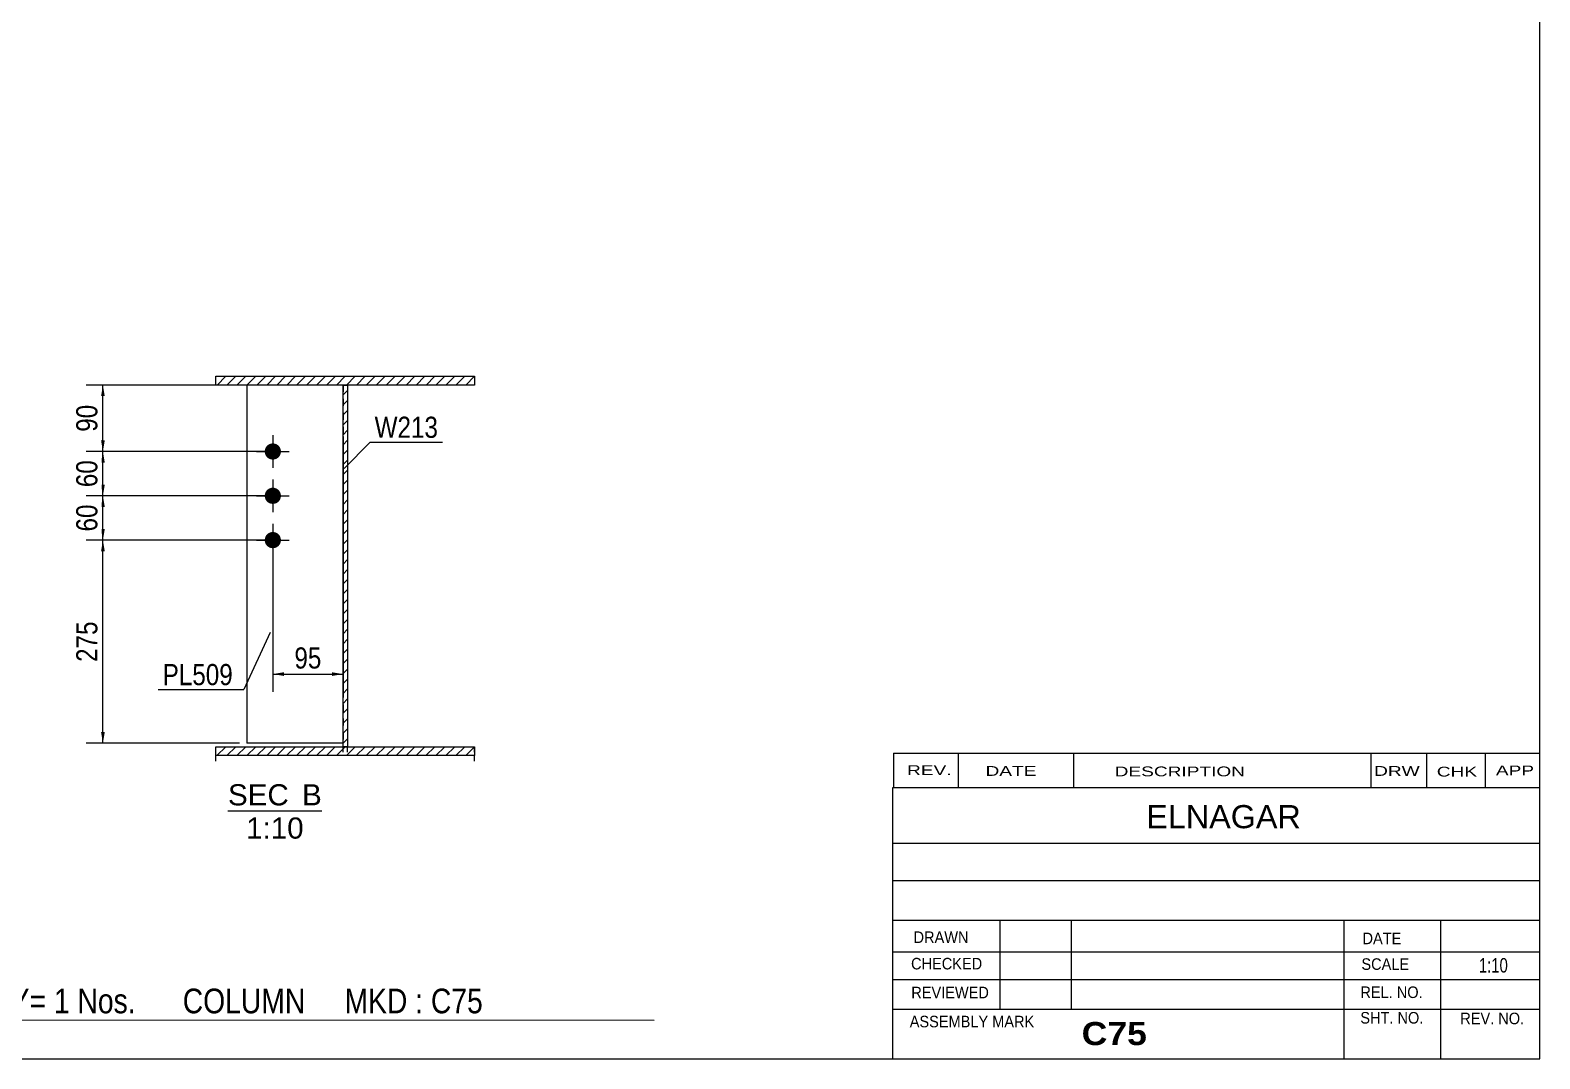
# Model space of a CAD drawing. Header units: millimetres. Extents: x -318 to 94, y -164 to 123.
# Drawn here: x -110.3 to 94, y -164 to -24.8 of the extents above; entities that cross this region are included whole.
import ezdxf

# ---------------------------------------------------------------- set-up
doc = ezdxf.new("R2010")
doc.units = ezdxf.units.MM
doc.linetypes.add('DXK_LINE_DOT1', pattern=[1.8814, 0.9407, -0.9407])
doc.styles.add('Arial', font='ARIAL.TTF', dxfattribs={"height": 0.2})
doc.styles.add('Arial Bold', font='ARIALBD.TTF', dxfattribs={"height": 0.2})
doc.styles.add('Arial Narrow', font='ARIALN.TTF', dxfattribs={"height": 0.2})

# ---------------------------------------------------------------- blocks, each defined once
blk = doc.blocks.new('Unknown-623327975-1210')
at = {"color": 5, "linetype": 'Continuous'}
for p, q in [((94.02, -164.04), (94.02, 122.96)), ((-315.98, -164.04), (94.02, -164.04))]:
    blk.add_line(p, q, dxfattribs=at)
blk = doc.blocks.new('Unknown-623327975-13 - 2308')
at = {"color": 1, "linetype": 'Continuous'}
blk.add_line((-83.55, -130.48), (-70.86, -130.48), dxfattribs=at)
at = {"color": 0, "linetype": 'Continuous'}
for points in [[(-75.33, -129.73), (-75.33, -126.73), (-83.55, -126.73), (-83.55, -129.73)], [(-70.86, -129.73), (-70.86, -126.73), (-73.53, -126.73), (-73.53, -129.73)], [(-73.32, -134.23), (-73.32, -131.23), (-81.1, -131.23), (-81.1, -134.23)]]:
    blk.add_wipeout(points, dxfattribs=at)
at = {"color": 136, "linetype": 'Continuous', "style": 'Arial'}
for s, height, p in [('SEC', 2.865, (-83.55, -129.73)), ('B', 2.87, (-73.53, -129.73)), ('1:10', 2.865, (-81.1, -134.23))]:
    blk.add_text(s, height=height, dxfattribs=at).set_placement(p)
blk = doc.blocks.new('Part-623327975-2316 - 2308')
at = {"linetype": 'Continuous'}
h = blk.add_hatch(dxfattribs=at)
h.set_pattern_fill('', scale=0.3, style=0, pattern_type=0)
h.set_pattern_definition([(45, (-85.1812, -71.6088), (-0.67352, 0.67352), [])])
h.paths.add_polyline_path([(-50.18, -71.61), (-85.18, -71.61), (-85.18, -72.81), (-50.18, -72.81)])
at = {"color": 2, "linetype": 'Continuous'}
for p, q in [((-85.18, -71.61), (-50.18, -71.61)), ((-85.18, -72.81), (-85.18, -71.61)), ((-50.18, -72.81), (-85.18, -72.81)), ((-50.18, -71.61), (-50.18, -72.81))]:
    blk.add_line(p, q, dxfattribs=at)
blk = doc.blocks.new('Bolt-623327975-2359 - 2308')
at = {"linetype": 'Continuous'}
for points in [[(-77.48, -80.71, -1), (-77.48, -82.91, -1)], [(-77.48, -86.71, -1), (-77.48, -88.91, -1)], [(-77.48, -92.71, -1), (-77.48, -94.91, -1)]]:
    blk.add_hatch(color=3, dxfattribs=at).paths.add_polyline_path(points)
at = {"color": 3, "linetype": 'Continuous'}
for p, q in [((-77.48, -79.61), (-77.48, -84.01)), ((-79.68, -81.81), (-75.28, -81.81)), ((-77.48, -85.61), (-77.48, -90.01)), ((-79.68, -87.81), (-75.28, -87.81)), ((-77.48, -91.61), (-77.48, -96.01)), ((-79.68, -93.81), (-75.28, -93.81))]:
    blk.add_line(p, q, dxfattribs=at)
blk = doc.blocks.new('Part-623327975-2319 - 2308')
at = {"linetype": 'Continuous'}
h = blk.add_hatch(dxfattribs=at)
h.set_pattern_fill('', scale=0.3, style=0, pattern_type=0)
h.set_pattern_definition([(45, (-85.1812, -121.7862), (-0.67352, 0.67352), [])])
h.paths.add_polyline_path([(-50.18, -121.79), (-85.18, -121.79), (-85.18, -122.99), (-50.18, -122.99)])
at = {"color": 7, "linetype": 'DXK_LINE_DOT1'}
for p, q in [((-85.18, -122.53), (-85.18, -121.79)), ((-50.18, -122.53), (-50.18, -121.79))]:
    blk.add_line(p, q, dxfattribs=at)
at = {"color": 2, "linetype": 'Continuous'}
for p, q in [((-85.18, -121.79), (-50.18, -121.79)), ((-85.18, -122.99), (-85.18, -121.79)), ((-50.18, -121.79), (-50.18, -122.99)), ((-85.18, -123.73), (-85.18, -122.99)), ((-50.18, -122.99), (-85.18, -122.99)), ((-50.18, -123.73), (-50.18, -122.99))]:
    blk.add_line(p, q, dxfattribs=at)
blk = doc.blocks.new('Part-623327975-2344 - 2308')
at = {"color": 2, "linetype": 'Continuous'}
for p in [(-80.98, -72.81), (-67.98, -121.31)]:
    blk.add_line(p, (-80.98, -121.31), dxfattribs=at)
at = {"color": 7, "linetype": 'DXK_LINE_DOT1'}
for q in [(-80.98, -72.81), (-67.98, -121.31)]:
    blk.add_line((-67.98, -72.81), q, dxfattribs=at)
blk = doc.blocks.new('Part-623327975-2357 - 2308')
at = {"linetype": 'Continuous'}
h = blk.add_hatch(dxfattribs=at)
h.set_pattern_fill('', scale=0.3, style=0, pattern_type=0)
h.set_pattern_definition([(45, (-67.9812, -72.8088), (-0.67352, 0.67352), [])])
h.paths.add_polyline_path([(-67.38, -72.81), (-67.98, -72.81), (-67.98, -121.79), (-67.38, -121.79)])
at = {"color": 2, "linetype": 'Continuous'}
for p, q in [((-67.98, -72.81), (-67.38, -72.81)), ((-67.98, -121.79), (-67.98, -72.81)), ((-67.38, -72.81), (-67.38, -121.79)), ((-67.38, -121.79), (-67.98, -121.79))]:
    blk.add_line(p, q, dxfattribs=at)
at = {"color": 7, "linetype": 'DXK_LINE_DOT1'}
for p, q in [((-67.98, -122.53), (-67.98, -121.79)), ((-67.38, -122.53), (-67.38, -121.79))]:
    blk.add_line(p, q, dxfattribs=at)
blk = doc.blocks.new('StraightDimension-623327975-2380 - 2308')
at = {"linetype": 'Continuous'}
for points in [[(-100.73, -95.31), (-100.48, -93.81), (-100.23, -95.31)], [(-100.23, -119.81), (-100.48, -121.31), (-100.73, -119.81)]]:
    blk.add_hatch(color=7, dxfattribs=at).paths.add_polyline_path(points)
at = {"color": 7, "linetype": 'Continuous'}
for p, q in [((-78.48, -93.81), (-102.73, -93.81)), ((-100.48, -121.31), (-100.48, -93.81)), ((-81.98, -121.31), (-102.73, -121.31))]:
    blk.add_line(p, q, dxfattribs=at)
at = {"color": 0}
blk.add_wipeout([(-100.63, -104.22), (-104.83, -104.22), (-104.83, -110.9), (-100.63, -110.9)], dxfattribs=at)
at = {"color": 3, "style": 'Arial Narrow'}
blk.add_text('275', height=2.863, rotation=90.0002, dxfattribs=at).set_placement((-101.23, -110.3))
blk = doc.blocks.new('StraightDimension-623327975-2374 - 2308')
at = {"linetype": 'Continuous'}
for points in [[(-100.73, -74.31), (-100.48, -72.81), (-100.23, -74.31)], [(-100.23, -80.31), (-100.48, -81.81), (-100.73, -80.31)]]:
    blk.add_hatch(color=7, dxfattribs=at).paths.add_polyline_path(points)
at = {"color": 7, "linetype": 'Continuous'}
for p, q in [((-68.98, -72.81), (-102.73, -72.81)), ((-100.48, -81.81), (-100.48, -72.81)), ((-78.48, -81.81), (-102.73, -81.81))]:
    blk.add_line(p, q, dxfattribs=at)
at = {"color": 0}
blk.add_wipeout([(-100.63, -74.88), (-104.83, -74.88), (-104.83, -79.74), (-100.63, -79.74)], dxfattribs=at)
at = {"color": 3, "style": 'Arial Narrow'}
blk.add_text('90', height=2.863, rotation=90.0002, dxfattribs=at).set_placement((-101.23, -79.14))
blk = doc.blocks.new('StraightDimension-623327975-2389 - 2308')
at = {"linetype": 'Continuous'}
for points in [[(-75.98, -112.2), (-77.48, -111.95), (-75.98, -111.7)], [(-69.48, -111.7), (-67.98, -111.95), (-69.48, -112.2)]]:
    blk.add_hatch(color=7, dxfattribs=at).paths.add_polyline_path(points)
at = {"color": 7, "linetype": 'Continuous'}
for p, q in [((-67.98, -79.79), (-67.98, -114.35)), ((-77.48, -94.81), (-77.48, -114.35)), ((-77.48, -111.95), (-67.98, -111.95))]:
    blk.add_line(p, q, dxfattribs=at)
at = {"color": 0}
blk.add_wipeout([(-70.3, -111.8), (-70.3, -107.6), (-75.16, -107.6), (-75.16, -111.8)], dxfattribs=at)
at = {"color": 3, "style": 'Arial Narrow'}
blk.add_text('95', height=2.863, dxfattribs=at).set_placement((-74.56, -111.2))
blk = doc.blocks.new('StraightDimension-623327975-3367 - 2308')
at = {"linetype": 'Continuous'}
for points in [[(-100.73, -89.31), (-100.48, -87.81), (-100.23, -89.31)], [(-100.23, -92.31), (-100.48, -93.81), (-100.73, -92.31)]]:
    blk.add_hatch(color=7, dxfattribs=at).paths.add_polyline_path(points)
at = {"color": 7, "linetype": 'Continuous'}
for p, q in [((-78.48, -87.81), (-102.73, -87.81)), ((-100.48, -93.81), (-100.48, -87.81)), ((-78.48, -93.81), (-102.73, -93.81))]:
    blk.add_line(p, q, dxfattribs=at)
at = {"color": 0}
blk.add_wipeout([(-100.63, -88.38), (-104.83, -88.38), (-104.83, -93.24), (-100.63, -93.24)], dxfattribs=at)
at = {"color": 3, "style": 'Arial Narrow'}
blk.add_text('60', height=2.863, rotation=90.0002, dxfattribs=at).set_placement((-101.23, -92.64))
blk = doc.blocks.new('StraightDimension-623327975-3369 - 2308')
at = {"linetype": 'Continuous'}
for points in [[(-100.73, -83.31), (-100.48, -81.81), (-100.23, -83.31)], [(-100.23, -86.31), (-100.48, -87.81), (-100.73, -86.31)]]:
    blk.add_hatch(color=7, dxfattribs=at).paths.add_polyline_path(points)
at = {"color": 7, "linetype": 'Continuous'}
for p, q in [((-78.48, -81.81), (-102.73, -81.81)), ((-100.48, -87.81), (-100.48, -81.81)), ((-78.48, -87.81), (-102.73, -87.81))]:
    blk.add_line(p, q, dxfattribs=at)
at = {"color": 0}
blk.add_wipeout([(-100.63, -82.38), (-104.83, -82.38), (-104.83, -87.24), (-100.63, -87.24)], dxfattribs=at)
at = {"color": 3, "style": 'Arial Narrow'}
blk.add_text('60', height=2.863, rotation=90.0002, dxfattribs=at).set_placement((-101.23, -86.64))
blk = doc.blocks.new('CBS_NAME_BLOG-623327975-4262')
at = {"color": 7, "linetype": 'Continuous'}
for p, q in [((6.42, -127.29), (93.94, -127.29)), ((6.42, -164), (6.42, -127.29)), ((6.42, -134.83), (93.94, -134.83)), ((6.5, -139.88), (94.01, -139.88)), ((6.42, -145.26), (93.94, -145.26)), ((20.95, -157.36), (20.95, -145.26)), ((30.63, -157.34), (30.63, -145.27)), ((67.55, -164), (67.55, -145.27)), ((80.6, -164), (80.6, -145.26)), ((6.43, -149.55), (94.01, -149.54)), ((6.42, -153.3), (93.94, -153.3)), ((6.42, -157.34), (93.94, -157.34)), ((6.42, -164.04), (94.01, -164.04))]:
    blk.add_line(p, q, dxfattribs=at)
at = {"color": 3, "linetype": 'Continuous', "style": 'Arial'}
blk.add_text('ELNAGAR', height=3.133, dxfattribs=at).set_placement((40.75, -132.82))
at = {"color": 3, "linetype": 'Continuous'}
for s, height, style, width, p in [('DRAWN', 1.566, 'Arial', 0.9, (9.25, -148.36)), ('DATE', 1.566, 'Arial', 0.9, (70.02, -148.52)), ('CHECKED', 1.566, 'Arial', 0.9, (8.91, -151.94)), ('SCALE', 1.566, 'Arial', 0.9, (69.87, -152)), ('1:10', 1.957, 'Arial Narrow', 0.9, (85.76, -152.36)), ('REVIEWED', 1.566, 'Arial', 0.9, (8.94, -155.85)), ('REL. NO.', 1.566, 'Arial', 0.9, (69.73, -155.81)), ('ASSEMBLY MARK', 1.5663, 'Arial', 0.9, (8.73, -159.78)), ('C75', 3.131, 'Arial Bold', 1.1, (32, -162.19)), ('SHT. NO.', 1.566, 'Arial', 0.9, (69.72, -159.27)), ('REV. NO.', 1.566, 'Arial', 0.9, (83.25, -159.36))]:
    blk.add_text(s, height=height, dxfattribs=dict(at, style=style, width=width)).set_placement(p)
blk = doc.blocks.new('CBS_CALLOFF-623327975-4261')
at = {"color": 7, "linetype": 'Continuous'}
blk.add_line((-142.11, -158.77), (-25.87, -158.79), dxfattribs=at)
at = {"color": 3, "linetype": 'Continuous', "style": 'Arial Narrow'}
blk.add_text('QTY= 1 Nos.      COLUMN     MKD : C75', height=3.3405, dxfattribs=at).set_placement((-118.28, -157.88))
blk = doc.blocks.new('CBS_REVISION-623327975-4263')
at = {"color": 7, "linetype": 'Continuous'}
for p, q in [((6.51, -122.66), (94.01, -122.66)), ((6.51, -122.66), (6.51, -127.29)), ((15.3, -122.66), (15.3, -127.29)), ((30.9, -122.66), (30.9, -127.23)), ((71.15, -122.66), (71.15, -127.29)), ((78.7, -122.66), (78.7, -127.29)), ((86.64, -122.66), (86.64, -127.29)), ((6.51, -127.29), (94.01, -127.29))]:
    blk.add_line(p, q, dxfattribs=at)
at = {"color": 7, "style": 'Arial Narrow', "width": 1.7}
for s, height, p in [('REV.', 1.326, (8.37, -125.62)), ('DATE', 1.326, (18.99, -125.73)), ('DESCRIPTION', 1.3257, (36.47, -125.79)), ('DRW', 1.326, (71.59, -125.73)), ('CHK', 1.326, (80.07, -125.82)), ('APP', 1.326, (88.07, -125.66))]:
    blk.add_text(s, height=height, dxfattribs=at).set_placement(p)
blk = doc.blocks.new('Mark-623327975-2340 - 2308')
at = {"color": 7, "linetype": 'Continuous'}
blk.add_line((-77.85, -106.32), (-81.39, -114.05), dxfattribs=at)
at = {"color": 0}
blk.add_wipeout([(-82.89, -113.45), (-82.89, -110.45), (-92.39, -110.45), (-92.39, -113.45)], dxfattribs=at)
blk.add_wipeout([(-82.89, -113.45), (-82.89, -110.45), (-92.39, -110.45), (-92.39, -113.45)], dxfattribs=at)
at = {"color": 7, "linetype": 'Continuous'}
blk.add_line((-92.99, -114.05), (-81.39, -114.05), dxfattribs=at)
at = {"color": 3, "style": 'Arial Narrow'}
blk.add_text('PL509', height=2.863, dxfattribs=at).set_placement((-92.39, -113.45))
blk = doc.blocks.new('Mark-623327975-2353 - 2308')
at = {"color": 0}
blk.add_wipeout([(-55.11, -79.96), (-55.11, -76.96), (-63.7, -76.96), (-63.7, -79.96)], dxfattribs=at)
blk.add_wipeout([(-55.11, -79.96), (-55.11, -76.96), (-63.7, -76.96), (-63.7, -79.96)], dxfattribs=at)
at = {"color": 7, "linetype": 'Continuous'}
for p, q in [((-67.83, -84.1), (-64.3, -80.56)), ((-64.3, -80.56), (-54.51, -80.56))]:
    blk.add_line(p, q, dxfattribs=at)
at = {"color": 3, "style": 'Arial Narrow'}
blk.add_text('W213', height=2.863, dxfattribs=at).set_placement((-63.7, -79.96))

msp = doc.modelspace()

# ---------------------------------------------------------------- block references
for name in ['Unknown-623327975-1210', 'Part-623327975-2316 - 2308', 'Part-623327975-2344 - 2308', 'Part-623327975-2357 - 2308', 'Bolt-623327975-2359 - 2308', 'Part-623327975-2319 - 2308', 'CBS_REVISION-623327975-4263', 'CBS_NAME_BLOG-623327975-4262', 'CBS_CALLOFF-623327975-4261']:
    msp.add_blockref(name, (0, 0))

# ---------------------------------------------------------------- next in the draw order: block references
for name in ['StraightDimension-623327975-2374 - 2308', 'StraightDimension-623327975-2380 - 2308', 'Unknown-623327975-13 - 2308']:
    msp.add_blockref(name, (0, 0))

# ---------------------------------------------------------------- next in the draw order: block references
msp.add_blockref('StraightDimension-623327975-2389 - 2308', (0, 0))

# ---------------------------------------------------------------- next in the draw order: block references
for name in ['Mark-623327975-2353 - 2308', 'StraightDimension-623327975-3367 - 2308', 'Mark-623327975-2340 - 2308']:
    msp.add_blockref(name, (0, 0))

# ---------------------------------------------------------------- next in the draw order: block references
msp.add_blockref('StraightDimension-623327975-3369 - 2308', (0, 0))

doc.saveas('drawing.dxf')
